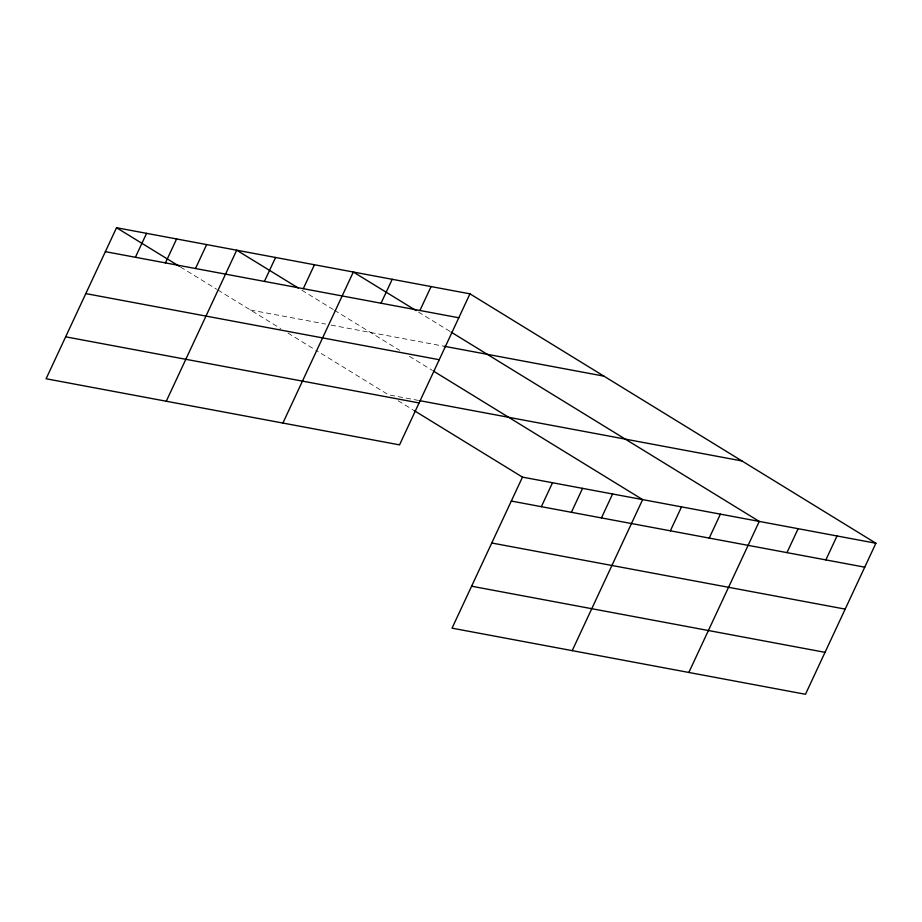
<?xml version="1.0" encoding="UTF-8"?>
<svg xmlns="http://www.w3.org/2000/svg" width="922" height="922" viewBox="0 0 922 922"><rect width="100%" height="100%" fill="white"/><g stroke="black" fill="none" stroke-linecap="round" stroke-linejoin="round"><path stroke-width="0.69" stroke-dasharray="4.61 3.46" d="M250.496 310.023L325.593 324.071M331.056 325.097L444.243 346.269M418.553 400.436L388.508 394.823L315.866 350.187M418.496 312.062L449.878 331.332M301.863 290.234L333.245 309.515M334.456 310.265L399.71 350.36M409.403 356.307L432.406 370.437M180.493 267.023L216.705 289.266M217.903 290.004L280.761 328.624M288.021 333.084L314.656 349.45M398.166 400.747L412.653 409.645"/><path stroke-width="1.38" d="M469.955 293.841L116.529 227.722L46.1 378.758L399.526 444.877L469.955 293.841L875.9 543.242L805.471 694.278L452.045 628.159L522.474 477.123L875.9 543.242M135.407 257.273L146.575 233.335M165.453 262.897L176.609 238.959M195.499 268.509L206.655 244.584M166.26 401.243L236.7 250.196L298.244 288.01M264.407 281.406L275.574 257.469M303.292 288.678L314.448 264.741M282.893 423.06L353.322 272.025L416.087 310.576M381.04 303.223L392.207 279.297M419.913 310.495L431.081 286.569M541.352 506.674L552.52 482.748M571.398 512.298L582.554 488.36M601.432 517.922L612.6 493.985M572.205 650.644L642.634 499.609L433.617 371.186M670.352 530.807L681.519 506.881M709.237 538.079L720.393 514.153M688.838 672.461L759.267 521.426L451.077 332.081M786.985 552.635L798.141 528.698M825.858 559.908L837.026 535.97M105.373 251.66L458.799 317.767M444.243 346.269L603.922 376.141M85.815 293.599L439.241 359.718M419.925 400.701L741.933 460.942M65.658 336.818L419.084 402.937M511.318 501.061L864.744 567.18M491.76 543L845.186 609.119M471.603 586.219L825.029 652.338M116.529 227.722L179.283 266.274M413.851 410.394L522.474 477.123"/></g></svg>
